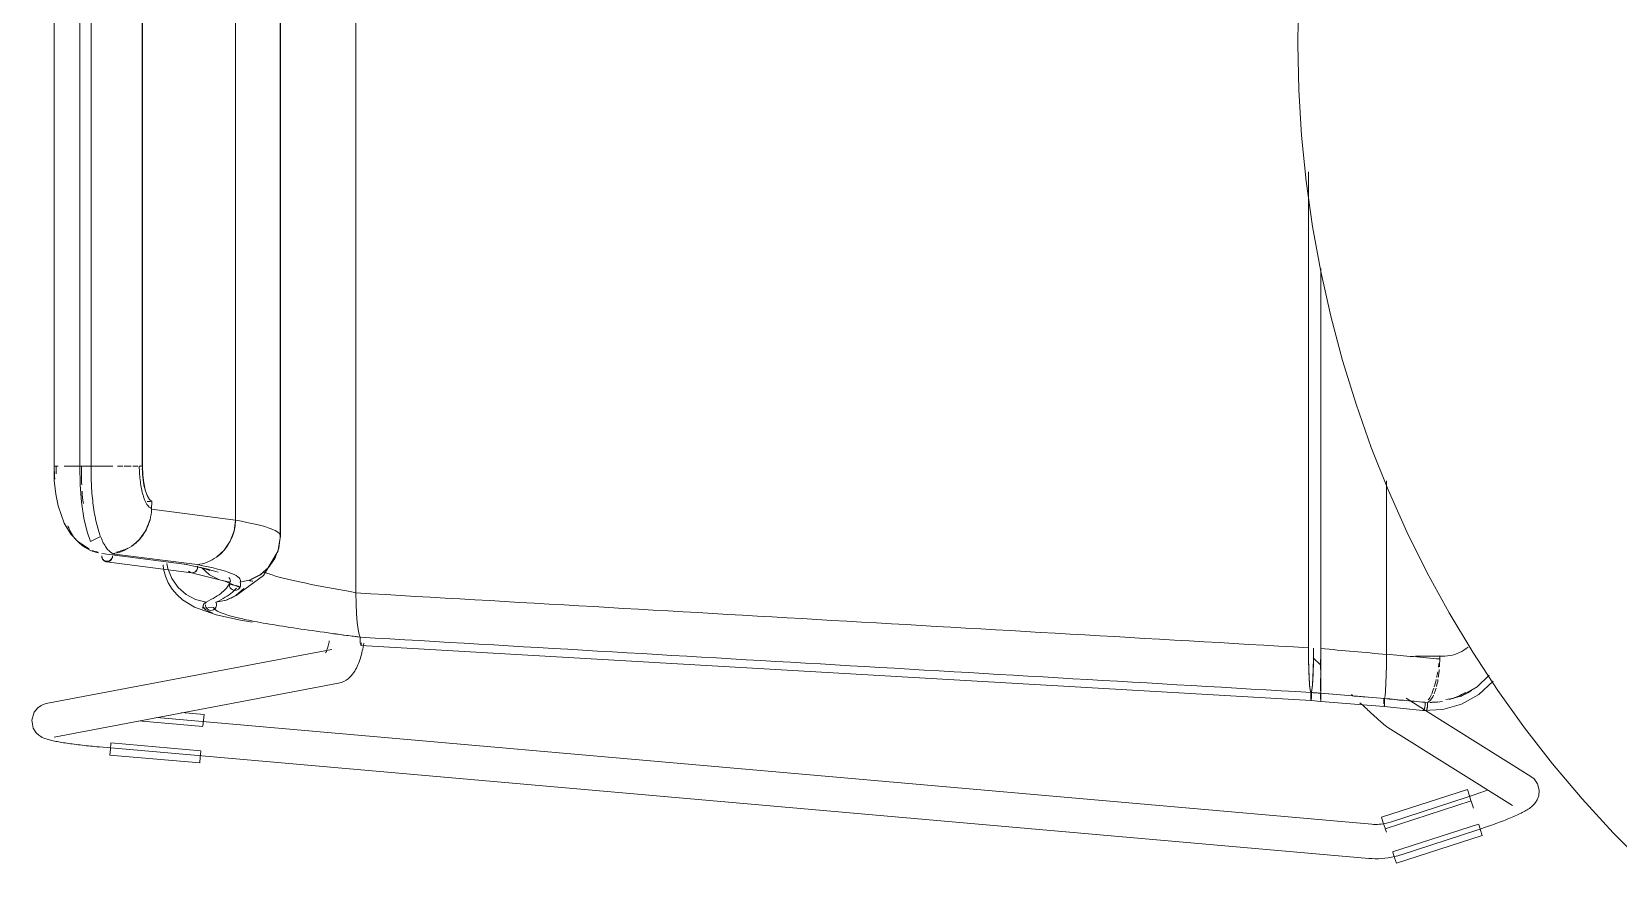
# Model space of a CAD drawing. Header units: millimetres. Extents: x 155927 to 326028, y -36033 to 97293.
# Drawn here: x 166234 to 166788, y 31583 to 31874 of the extents above; entities that cross this region are included whole.
import ezdxf

# ---------------------------------------------------------------- set-up
doc = ezdxf.new("R2010")
doc.units = ezdxf.units.MM
doc.header["$MEASUREMENT"] = 0
doc.layers.add('I-FURN', color=8, linetype='CONTINUOUS', lineweight=9)

msp = doc.modelspace()

# ---------------------------------------------------------------- linework, layer by layer
at = {"layer": 'I-FURN'}
for p, q in [((166347.33, 31678.27), (166347.33, 32061.75)), ((166347.33, 32061.67), (166347.33, 31678.27)), ((166320.82, 32042.36), (166320.82, 31697.58)), ((166320.82, 31697.58), (166320.82, 32042.36)), ((166305.23, 32036.33), (166305.23, 31703.61)), ((166305.23, 31703.61), (166305.23, 32036.33)), ((166241.86, 32017.4), (166241.86, 31722.54)), ((166250.9, 32017.4), (166250.9, 31722.54)), ((166254.86, 31722.54), (166254.86, 32017.4)), ((166272.7, 32017.4), (166272.7, 31722.54)), ((166272.76, 31722.54), (166272.76, 32017.4)), ((166320.98, 31698.12), (166320.98, 32002.92)), ((166676.46, 31878.61), (166676.36, 31869.97)), ((166676.36, 31869.97), (166676.68, 31853.97)), ((166676.68, 31853.97), (166677.64, 31838)), ((166677.64, 31838), (166679.24, 31822.09)), ((166679.24, 31822.09), (166681.47, 31806.24)), ((166680.06, 31825.29), (166680.06, 31659.02)), ((166680.06, 31659.02), (166680.06, 31825.29)), ((166681.47, 31806.24), (166684.34, 31790.5)), ((166684.34, 31790.5), (166687.83, 31774.89)), ((166684.38, 31791.58), (166684.38, 31658.76)), ((166684.38, 31658.76), (166684.38, 31791.58)), ((166687.83, 31774.89), (166691.94, 31759.43)), ((166691.94, 31759.43), (166696.67, 31744.14)), ((166696.67, 31744.14), (166702, 31729.06)), ((166702, 31729.06), (166707.94, 31714.2)), ((166241.86, 31722.54), (166242.03, 31722.54)), ((166241.86, 31722.54), (166241.97, 31717.51)), ((166243.35, 31722.54), (166241.88, 31722.54)), ((166247.96, 31722.54), (166245.38, 31722.54)), ((166248.11, 31722.54), (166251.14, 31722.54)), ((166251.14, 31722.54), (166248.13, 31722.54)), ((166254.75, 31722.54), (166250.9, 31722.54)), ((166250.9, 31722.54), (166250.99, 31716)), ((166250.9, 31722.54), (166250.96, 31722.54)), ((166250.96, 31722.54), (166251.16, 31722.54)), ((166251.16, 31722.54), (166251.47, 31722.54)), ((166251.47, 31722.54), (166251.86, 31722.54)), ((166251.86, 31722.54), (166252.31, 31722.54)), ((166252.31, 31722.54), (166252.8, 31722.54)), ((166252.8, 31722.54), (166253.3, 31722.54)), ((166253.3, 31722.54), (166253.77, 31722.54)), ((166253.77, 31722.54), (166254.19, 31722.54)), ((166254.19, 31722.54), (166254.52, 31722.54)), ((166254.52, 31722.54), (166254.75, 31722.54)), ((166254.83, 31722.54), (166258.64, 31722.54)), ((166258.64, 31722.54), (166254.83, 31722.54)), ((166262.39, 31722.54), (166258.83, 31722.54)), ((166265.86, 31722.54), (166264.02, 31722.54)), ((166268.85, 31722.54), (166266.38, 31722.54)), ((166271.17, 31722.54), (166269.43, 31722.54)), ((166272.87, 31719.51), (166272.76, 31722.54)), ((166241.97, 31717.51), (166242.48, 31712.69)), ((166250.99, 31716), (166251.48, 31709.88)), ((166273.19, 31716.66), (166272.87, 31719.51)), ((166273.7, 31714.16), (166273.19, 31716.66)), ((166707.34, 31656.81), (166707.34, 31717.37)), ((166707.34, 31717.37), (166707.34, 31656.81)), ((166242.48, 31712.69), (166243.27, 31708.66)), ((166274.37, 31712.18), (166273.7, 31714.16)), ((166275.16, 31710.83), (166274.37, 31712.18)), ((166276.02, 31710.19), (166275.16, 31710.83)), ((166707.94, 31714.2), (166714.46, 31699.59)), ((166243.27, 31708.66), (166245.39, 31702.61)), ((166251.48, 31709.88), (166252.32, 31704.26)), ((166274.35, 31710.19), (166275.55, 31710.19)), ((166275.95, 31707.47), (166276.02, 31710.19)), ((166305.23, 31703.61), (166275.95, 31707.47)), ((166245.39, 31702.61), (166247.78, 31698.73)), ((166252.32, 31704.26), (166253.42, 31699.57)), ((166253.42, 31699.57), (166254.58, 31696.12)), ((166303.43, 31696.3), (166304.75, 31699.84)), ((166304.75, 31699.84), (166305.23, 31703.61)), ((166714.46, 31699.59), (166721.56, 31685.26)), ((166247.78, 31698.73), (166250.08, 31696.25)), ((166250.08, 31696.25), (166253.98, 31693.57)), ((166254.58, 31696.12), (166258.12, 31697.87)), ((166301.35, 31693.19), (166303.43, 31696.3)), ((166320.98, 31698.12), (166320.18, 31693.08)), ((166320.82, 31697.58), (166320.35, 31693.79)), ((166320.35, 31693.79), (166320.82, 31697.58)), ((166253.98, 31693.57), (166254.17, 31693.48)), ((166258.61, 31691.93), (166288.3, 31688.09)), ((166260.17, 31689.09), (166289.94, 31685.24)), ((166262.14, 31691.48), (166264.58, 31691.16)), ((166262.15, 31691.91), (166291.85, 31688.07)), ((166281.61, 31686.7), (166281.24, 31688.44)), ((166281.24, 31688.43), (166281.6, 31686.69)), ((166298.61, 31690.7), (166301.35, 31693.19)), ((166320.11, 31692.93), (166315, 31684.28)), ((166318.98, 31690.22), (166316.81, 31687.08)), ((166316.82, 31687.08), (166318.99, 31690.22)), ((166320.18, 31693.08), (166318.81, 31689.9)), ((166320.35, 31693.79), (166318.98, 31690.22)), ((166318.99, 31690.22), (166320.35, 31693.79)), ((166279.94, 31687.97), (166280.09, 31686.55)), ((166280.09, 31686.55), (166280.75, 31684.04)), ((166280.75, 31684.04), (166281.78, 31681.68)), ((166281.6, 31686.69), (166283.01, 31683.18)), ((166283.01, 31683.18), (166285.18, 31680.09)), ((166293.81, 31686.84), (166287.52, 31688.21)), ((166288.88, 31685.77), (166289.27, 31685.48)), ((166289.27, 31685.48), (166289.71, 31685.29)), ((166289.71, 31685.29), (166290.18, 31685.22)), ((166289.86, 31685.25), (166301.48, 31682.28)), ((166290.18, 31685.22), (166290.64, 31685.29)), ((166290.64, 31685.29), (166291.09, 31685.48)), ((166291.09, 31685.48), (166291.47, 31685.77)), ((166291.47, 31685.77), (166291.77, 31686.16)), ((166291.77, 31686.16), (166291.96, 31686.61)), ((166291.96, 31686.61), (166292.04, 31687.1)), ((166292.04, 31687.1), (166292, 31687.6)), ((166293.34, 31687.08), (166296.22, 31684.57)), ((166296.25, 31686.08), (166293.81, 31686.84)), ((166296.22, 31684.57), (166299.61, 31682.82)), ((166299.61, 31682.82), (166303.33, 31681.93)), ((166315, 31684.28), (166305.46, 31677.29)), ((166306.83, 31681.93), (166310.55, 31682.82)), ((166313.94, 31684.58), (166310.55, 31682.83)), ((166310.55, 31682.82), (166313.94, 31684.57)), ((166316.81, 31687.08), (166313.94, 31684.58)), ((166313.94, 31684.57), (166316.82, 31687.08)), ((166721.56, 31685.26), (166729.23, 31671.22)), ((166281.78, 31681.68), (166283.16, 31679.48)), ((166283.16, 31679.48), (166284.84, 31677.5)), ((166284.84, 31677.5), (166286.8, 31675.76)), ((166285.18, 31680.09), (166288.01, 31677.61)), ((166288.01, 31677.61), (166291.33, 31675.87)), ((166301.48, 31682.28), (166306.8, 31680.11)), ((166305.38, 31677.35), (166302.05, 31675.71)), ((166302.06, 31675.7), (166305.38, 31677.34)), ((166303.04, 31681.25), (166306.93, 31680.41)), ((166303.13, 31680.96), (166303.17, 31681.46)), ((166303.16, 31681.46), (166303.13, 31680.96)), ((166303.21, 31680.47), (166303.13, 31680.96)), ((166303.13, 31680.96), (166303.21, 31680.47)), ((166303.33, 31681.93), (166303.16, 31681.46)), ((166303.17, 31681.46), (166303.33, 31681.93)), ((166303.41, 31680.02), (166303.21, 31680.47)), ((166303.21, 31680.47), (166303.41, 31680.02)), ((166303.73, 31679.64), (166303.41, 31680.02)), ((166303.41, 31680.02), (166303.72, 31679.63)), ((166305.46, 31677.29), (166303.71, 31676.4)), ((166303.72, 31679.63), (166304.13, 31679.34)), ((166304.13, 31679.34), (166303.73, 31679.64)), ((166304.59, 31679.16), (166304.13, 31679.34)), ((166304.13, 31679.34), (166304.59, 31679.15)), ((166305.08, 31679.09), (166304.59, 31679.16)), ((166304.59, 31679.15), (166305.08, 31679.08)), ((166305.57, 31679.16), (166305.08, 31679.09)), ((166305.08, 31679.08), (166305.57, 31679.15)), ((166308.22, 31679.75), (166305.38, 31677.35)), ((166305.38, 31677.34), (166308.22, 31679.74)), ((166306.03, 31679.34), (166305.57, 31679.16)), ((166305.57, 31679.15), (166306.03, 31679.34)), ((166306.43, 31679.64), (166306.03, 31679.34)), ((166306.03, 31679.34), (166306.43, 31679.63)), ((166306.75, 31680.02), (166306.43, 31679.64)), ((166306.43, 31679.63), (166306.75, 31680.02)), ((166306.95, 31680.47), (166306.75, 31680.02)), ((166306.75, 31680.02), (166306.95, 31680.47)), ((166306.83, 31681.93), (166306.99, 31681.46)), ((166307, 31681.46), (166306.83, 31681.93)), ((166307.03, 31680.96), (166306.95, 31680.47)), ((166306.95, 31680.47), (166307.03, 31680.96)), ((166306.99, 31681.46), (166307.03, 31680.96)), ((166307.03, 31680.96), (166307, 31681.46)), ((166347.33, 31678.27), (166347.38, 31674.5)), ((166347.38, 31674.5), (166347.33, 31678.19)), ((166286.8, 31675.76), (166290.92, 31673.26)), ((166290.92, 31673.26), (166298.54, 31670.59)), ((166291.33, 31675.87), (166294.96, 31674.97)), ((166294.03, 31674.06), (166293.71, 31672.89)), ((166293.71, 31672.89), (166297.56, 31673.09)), ((166294.83, 31673.51), (166294.75, 31674)), ((166294.75, 31674), (166294.82, 31673.51)), ((166294.79, 31674.5), (166294.96, 31674.97)), ((166294.96, 31674.97), (166294.79, 31674.5)), ((166294.82, 31673.51), (166295.02, 31673.05)), ((166295.02, 31673.05), (166294.83, 31673.51)), ((166295.33, 31672.66), (166295.02, 31673.05)), ((166295.02, 31673.05), (166295.33, 31672.66)), ((166295.72, 31672.36), (166295.33, 31672.66)), ((166295.33, 31672.66), (166295.72, 31672.36)), ((166296.18, 31672.17), (166295.72, 31672.36)), ((166295.72, 31672.36), (166296.17, 31672.17)), ((166296.17, 31672.17), (166296.66, 31672.09)), ((166296.66, 31672.1), (166296.18, 31672.17)), ((166297.15, 31672.16), (166296.66, 31672.1)), ((166296.66, 31672.09), (166297.15, 31672.15)), ((166297.6, 31672.34), (166297.15, 31672.16)), ((166297.15, 31672.15), (166297.61, 31672.33)), ((166298.01, 31672.63), (166297.6, 31672.34)), ((166297.61, 31672.33), (166298.01, 31672.62)), ((166298.32, 31673), (166298.01, 31672.63)), ((166298.01, 31672.62), (166298.33, 31673)), ((166298.53, 31673.45), (166298.32, 31673)), ((166298.33, 31673), (166298.53, 31673.45)), ((166302.05, 31675.71), (166298.44, 31674.92)), ((166298.44, 31674.92), (166302.06, 31675.7)), ((166298.44, 31674.92), (166298.59, 31674.44)), ((166298.6, 31674.44), (166298.44, 31674.92)), ((166298.62, 31673.94), (166298.53, 31673.45)), ((166298.53, 31673.45), (166298.62, 31673.94)), ((166298.59, 31674.44), (166298.62, 31673.94)), ((166298.62, 31673.94), (166298.6, 31674.44)), ((166347.38, 31674.5), (166347.54, 31670.97)), ((166347.54, 31670.97), (166347.39, 31674.44)), ((166298.54, 31670.59), (166307.06, 31668.7)), ((166307.06, 31668.7), (166311.13, 31667.96)), ((166347.54, 31670.97), (166347.78, 31667.86)), ((166347.78, 31667.86), (166347.54, 31670.92)), ((166347.78, 31667.86), (166348.09, 31665.37)), ((166348.09, 31665.37), (166347.78, 31667.83)), ((166729.23, 31671.22), (166737.46, 31657.5)), ((166337.84, 31660.53), (166337.94, 31661)), ((166337.94, 31661), (166338.03, 31661.49)), ((166348.09, 31665.37), (166348.45, 31663.62)), ((166348.45, 31663.62), (166348.09, 31665.36)), ((166348.85, 31662.72), (166348.45, 31663.62)), ((166348.45, 31663.62), (166348.85, 31662.72)), ((166348.84, 31662.25), (166348.83, 31661.75)), ((166348.83, 31661.75), (166348.84, 31662.25)), ((166348.83, 31661.75), (166348.84, 31661.26)), ((166348.84, 31661.26), (166348.83, 31661.75)), ((166348.85, 31662.72), (166348.84, 31662.25)), ((166348.84, 31662.25), (166348.85, 31662.72)), ((166348.84, 31661.26), (166348.86, 31660.81)), ((166348.86, 31660.8), (166348.84, 31661.26)), ((166348.86, 31660.81), (166348.9, 31660.42)), ((166348.9, 31660.42), (166348.86, 31660.8)), ((166349.19, 31660.39), (166349.23, 31660.77)), ((166349.23, 31660.77), (166349.19, 31660.39)), ((166349.95, 31659.96), (166350.07, 31660.66)), ((166338.96, 31658.45), (166239.67, 31639.64)), ((166336.73, 31657.23), (166336.75, 31657.26)), ((166336.75, 31657.26), (166336.79, 31657.33)), ((166336.79, 31657.33), (166336.84, 31657.42)), ((166336.84, 31657.42), (166336.91, 31657.57)), ((166336.91, 31657.57), (166337, 31657.76)), ((166337, 31657.76), (166337.1, 31658)), ((166337.1, 31658), (166337.2, 31658.27)), ((166337.2, 31658.27), (166337.3, 31658.57)), ((166337.3, 31658.57), (166337.41, 31658.9)), ((166337.41, 31658.9), (166337.52, 31659.27)), ((166337.52, 31659.27), (166337.63, 31659.66)), ((166337.63, 31659.66), (166337.73, 31660.09)), ((166337.73, 31660.09), (166337.84, 31660.53)), ((166348.68, 31654.77), (166348.88, 31655.37)), ((166348.88, 31655.37), (166349.06, 31655.99)), ((166348.9, 31660.42), (166348.94, 31660.12)), ((166348.94, 31660.12), (166348.9, 31660.42)), ((166349.04, 31659.86), (166349.1, 31659.92)), ((166349.1, 31659.91), (166349.04, 31659.85)), ((166680.95, 31640.57), (166349.04, 31659.85)), ((166349.06, 31655.99), (166349.23, 31656.62)), ((166349.15, 31660.1), (166349.19, 31660.39)), ((166349.19, 31660.39), (166349.15, 31660.1)), ((166349.23, 31656.62), (166349.4, 31657.26)), ((166349.4, 31657.26), (166349.55, 31657.92)), ((166349.55, 31657.92), (166349.69, 31658.58)), ((166349.69, 31658.58), (166349.83, 31659.27)), ((166349.83, 31659.27), (166349.95, 31659.96)), ((166680.06, 31659.02), (166680.09, 31655.23)), ((166680.09, 31655.23), (166680.16, 31651.67)), ((166681.7, 31655.53), (166684.37, 31652.96)), ((166681.74, 31651.68), (166681.82, 31655.23)), ((166681.82, 31655.23), (166681.85, 31658.91)), ((166684.38, 31658.76), (166684.37, 31654.97)), ((166684.37, 31654.97), (166684.38, 31658.76)), ((166707.32, 31653.05), (166707.34, 31656.81)), ((166707.34, 31656.69), (166707.32, 31653.05)), ((166717.38, 31656.1), (166727.14, 31656.1)), ((166725.89, 31656.16), (166725.89, 31655.11)), ((166737.46, 31657.5), (166746.23, 31644.11)), ((166345.67, 31649.24), (166346.13, 31649.77)), ((166346.13, 31649.77), (166346.53, 31650.3)), ((166346.53, 31650.3), (166346.89, 31650.83)), ((166346.89, 31650.83), (166347.21, 31651.38)), ((166347.21, 31651.38), (166347.5, 31651.91)), ((166347.5, 31651.91), (166347.77, 31652.46)), ((166347.77, 31652.46), (166348.02, 31653.02)), ((166348.02, 31653.02), (166348.26, 31653.59)), ((166348.26, 31653.59), (166348.48, 31654.17)), ((166348.48, 31654.17), (166348.68, 31654.77)), ((166680.16, 31651.67), (166680.29, 31648.54)), ((166681.62, 31648.56), (166681.74, 31651.68)), ((166684.26, 31651.41), (166684.25, 31654.96)), ((166684.25, 31654.96), (166684.26, 31651.41)), ((166684.37, 31651.4), (166684.36, 31648.27)), ((166684.36, 31648.27), (166684.37, 31651.4)), ((166684.37, 31654.97), (166684.37, 31651.4)), ((166684.37, 31651.4), (166684.37, 31654.97)), ((166707.13, 31646.42), (166707.24, 31649.52)), ((166707.31, 31652.96), (166707.24, 31649.51)), ((166707.24, 31649.52), (166707.31, 31652.95)), ((166241.91, 31627.85), (166341.2, 31646.66)), ((166341.2, 31646.66), (166342.18, 31646.92)), ((166342.18, 31646.92), (166343.08, 31647.28)), ((166343.08, 31647.28), (166343.87, 31647.72)), ((166343.87, 31647.72), (166344.56, 31648.2)), ((166344.56, 31648.2), (166345.15, 31648.71)), ((166345.15, 31648.71), (166345.67, 31649.24)), ((166680.29, 31648.54), (166680.45, 31646.04)), ((166680.45, 31646.04), (166680.64, 31644.29)), ((166680.64, 31644.29), (166680.85, 31643.4)), ((166681.05, 31643.41), (166681.26, 31644.31)), ((166681.26, 31644.31), (166681.45, 31646.06)), ((166681.45, 31646.06), (166681.62, 31648.56)), ((166684.28, 31645.79), (166684.26, 31648.28)), ((166684.26, 31648.28), (166684.28, 31645.78)), ((166684.29, 31644.04), (166684.28, 31645.79)), ((166684.28, 31645.78), (166684.29, 31644.03)), ((166684.33, 31644.02), (166684.32, 31643.13)), ((166684.32, 31643.13), (166684.33, 31644.01)), ((166684.35, 31645.76), (166684.33, 31644.02)), ((166684.33, 31644.01), (166684.35, 31645.76)), ((166684.35, 31645.76), (166684.36, 31648.27)), ((166684.36, 31648.26), (166684.35, 31645.77)), ((166706.8, 31642.2), (166706.98, 31643.94)), ((166706.98, 31643.94), (166707.13, 31646.42)), ((166707.13, 31646.38), (166706.98, 31643.94)), ((166707.24, 31649.45), (166707.13, 31646.41)), ((166733.14, 31642.03), (166738.97, 31645.4)), ((166738.97, 31645.4), (166743.19, 31649.42)), ((166739.55, 31642.71), (166744.55, 31647.32)), ((166746.23, 31644.11), (166755.52, 31631.09)), ((166236.24, 31638.08), (166237.32, 31638.83)), ((166237.32, 31638.83), (166238.12, 31639.2)), ((166238.12, 31639.2), (166238.74, 31639.41)), ((166238.74, 31639.41), (166239.25, 31639.55)), ((166239.25, 31639.55), (166239.67, 31639.64)), ((166680.85, 31643.4), (166680.84, 31642.93)), ((166680.84, 31642.93), (166680.84, 31642.43)), ((166680.84, 31642.43), (166680.85, 31641.94)), ((166680.85, 31641.94), (166680.86, 31641.49)), ((166680.86, 31641.49), (166680.88, 31641.11)), ((166680.88, 31641.11), (166680.9, 31640.82)), ((166680.9, 31640.82), (166680.92, 31640.63)), ((166680.92, 31640.63), (166680.95, 31640.57)), ((166680.95, 31640.57), (166680.98, 31640.63)), ((166680.95, 31640.56), (166684.31, 31640.29)), ((166680.98, 31640.63), (166681.01, 31640.82)), ((166681.01, 31640.82), (166681.03, 31641.12)), ((166681.03, 31641.12), (166681.05, 31641.5)), ((166681.06, 31642.94), (166681.05, 31643.41)), ((166681.05, 31641.5), (166681.06, 31641.95)), ((166681.06, 31642.44), (166681.06, 31642.94)), ((166681.06, 31641.95), (166681.06, 31642.44)), ((166684.3, 31642.67), (166684.3, 31643.14)), ((166684.3, 31643.14), (166684.3, 31642.66)), ((166684.3, 31642.17), (166684.3, 31642.67)), ((166684.3, 31642.66), (166684.3, 31642.17)), ((166684.3, 31641.68), (166684.3, 31642.17)), ((166684.3, 31642.17), (166684.3, 31641.68)), ((166684.3, 31641.23), (166684.3, 31641.68)), ((166684.3, 31641.68), (166684.3, 31641.22)), ((166684.31, 31640.85), (166684.3, 31641.23)), ((166684.3, 31641.22), (166684.31, 31640.84)), ((166684.31, 31640.55), (166684.31, 31640.85)), ((166684.31, 31640.84), (166684.31, 31640.55)), ((166684.32, 31640.55), (166684.31, 31640.36)), ((166684.31, 31640.36), (166684.31, 31640.55)), ((166684.31, 31640.55), (166684.31, 31640.36)), ((166684.31, 31640.36), (166684.32, 31640.54)), ((166684.31, 31640.36), (166684.31, 31640.29)), ((166684.31, 31640.29), (166684.31, 31640.36)), ((166684.31, 31640.36), (166684.31, 31640.29)), ((166684.31, 31640.29), (166684.31, 31640.36)), ((166706.51, 31638.47), (166684.31, 31640.29)), ((166684.32, 31643.13), (166684.32, 31642.66)), ((166684.32, 31642.66), (166684.32, 31643.13)), ((166684.32, 31642.66), (166684.32, 31642.16)), ((166684.32, 31642.16), (166684.32, 31642.66)), ((166684.32, 31642.16), (166684.32, 31641.67)), ((166684.32, 31641.67), (166684.32, 31642.16)), ((166684.32, 31641.67), (166684.32, 31641.22)), ((166684.32, 31641.22), (166684.32, 31641.67)), ((166684.32, 31641.22), (166684.32, 31640.84)), ((166684.32, 31640.84), (166684.32, 31641.22)), ((166684.32, 31640.84), (166684.32, 31640.55)), ((166684.32, 31640.54), (166684.32, 31640.84)), ((166695.55, 31642.19), (166695.05, 31642.68)), ((166698.52, 31639.38), (166698.04, 31639.84)), ((166699, 31638.93), (166698.52, 31639.38)), ((166699.47, 31638.49), (166699, 31638.93)), ((166699.93, 31638.06), (166699.47, 31638.49)), ((166706.42, 31641.3), (166706.41, 31640.83)), ((166706.41, 31640.83), (166706.42, 31641.3)), ((166706.41, 31640.83), (166706.41, 31640.33)), ((166706.41, 31640.33), (166706.41, 31640.83)), ((166706.41, 31640.33), (166706.41, 31639.84)), ((166706.41, 31639.84), (166706.41, 31640.33)), ((166706.41, 31639.84), (166706.42, 31639.39)), ((166706.42, 31639.39), (166706.41, 31639.84)), ((166706.44, 31639.01), (166706.46, 31638.71)), ((166706.46, 31638.72), (166706.44, 31639.01)), ((166706.49, 31638.53), (166706.46, 31638.72)), ((166706.46, 31638.71), (166706.49, 31638.53)), ((166706.49, 31638.53), (166706.51, 31638.46)), ((166706.51, 31638.47), (166706.49, 31638.53)), ((166706.54, 31638.53), (166706.51, 31638.47)), ((166706.51, 31638.46), (166706.54, 31638.53)), ((166721, 31637.04), (166706.51, 31638.46)), ((166706.54, 31638.53), (166706.56, 31638.72)), ((166706.56, 31638.72), (166706.58, 31639.02)), ((166706.58, 31639.02), (166706.56, 31638.73)), ((166706.6, 31639.41), (166706.58, 31639.02)), ((166706.58, 31639.02), (166706.6, 31639.4)), ((166706.8, 31642.2), (166706.6, 31641.32)), ((166706.6, 31641.31), (166706.8, 31642.2)), ((166706.6, 31641.32), (166706.61, 31640.85)), ((166706.61, 31640.84), (166706.6, 31641.31)), ((166706.61, 31639.86), (166706.6, 31639.41)), ((166706.6, 31639.4), (166706.61, 31639.85)), ((166706.61, 31640.85), (166706.62, 31640.35)), ((166706.62, 31640.34), (166706.61, 31640.84)), ((166706.62, 31640.35), (166706.61, 31639.86)), ((166706.61, 31639.85), (166706.62, 31640.34)), ((166706.97, 31643.92), (166706.8, 31642.2)), ((166720.6, 31637.34), (166714.15, 31641.38)), ((166727.02, 31637.45), (166733.54, 31639.32)), ((166733.54, 31639.32), (166739.55, 31642.71)), ((166234.91, 31636.5), (166234.08, 31633.75)), ((166234.08, 31633.75), (166234.56, 31630.99)), ((166234.91, 31636.5), (166236.24, 31638.08)), ((166271.41, 31633.45), (166293.89, 31631.47)), ((166702.13, 31597.38), (166277.78, 31634.66)), ((166294.26, 31635.71), (166286.36, 31636.4)), ((166294.08, 31633.66), (166293.9, 31631.6)), ((166294.26, 31635.71), (166294.08, 31633.66)), ((166700.39, 31637.64), (166699.93, 31638.06)), ((166700.83, 31637.22), (166700.39, 31637.64)), ((166701.27, 31636.82), (166700.83, 31637.22)), ((166701.69, 31636.43), (166701.27, 31636.82)), ((166702.11, 31636.05), (166701.69, 31636.43)), ((166702.51, 31635.68), (166702.11, 31636.05)), ((166702.9, 31635.32), (166702.51, 31635.68)), ((166703.28, 31634.98), (166702.9, 31635.32)), ((166703.64, 31634.65), (166703.28, 31634.98)), ((166703.99, 31634.34), (166703.64, 31634.65)), ((166704.33, 31634.03), (166703.99, 31634.34)), ((166704.65, 31633.75), (166704.33, 31634.03)), ((166704.96, 31633.48), (166704.65, 31633.75)), ((166705.25, 31633.22), (166704.96, 31633.48)), ((166705.53, 31632.97), (166705.25, 31633.22)), ((166705.8, 31632.75), (166705.53, 31632.97)), ((166720.11, 31637.16), (166727.02, 31637.45)), ((166757.73, 31614.08), (166720.97, 31637.11)), ((166234.56, 31630.99), (166235.6, 31629.34)), ((166235.6, 31629.34), (166236.51, 31628.48)), ((166236.51, 31628.48), (166237.21, 31628)), ((166237.21, 31628), (166237.77, 31627.7)), ((166237.77, 31627.7), (166238.25, 31627.48)), ((166238.25, 31627.48), (166238.68, 31627.31)), ((166238.68, 31627.31), (166239.08, 31627.17)), ((166706.05, 31632.53), (166705.8, 31632.75)), ((166706.29, 31632.33), (166706.05, 31632.53)), ((166706.52, 31632.14), (166706.29, 31632.33)), ((166706.75, 31631.96), (166706.52, 31632.14)), ((166706.97, 31631.79), (166706.75, 31631.96)), ((166707.2, 31631.61), (166706.97, 31631.79)), ((166707.45, 31631.43), (166707.2, 31631.61)), ((166707.78, 31631.21), (166707.45, 31631.43)), ((166707.78, 31631.21), (166751.36, 31603.91)), ((166755.52, 31631.09), (166765.33, 31618.45)), ((166239.08, 31627.17), (166239.48, 31627.05)), ((166239.48, 31627.05), (166239.87, 31626.93)), ((166239.87, 31626.93), (166240.28, 31626.82)), ((166240.28, 31626.82), (166240.69, 31626.72)), ((166240.69, 31626.72), (166241.12, 31626.62)), ((166241.12, 31626.62), (166241.56, 31626.52)), ((166241.56, 31626.52), (166242.02, 31626.43)), ((166242.02, 31626.43), (166242.5, 31626.33)), ((166242.5, 31626.33), (166242.99, 31626.23)), ((166242.99, 31626.23), (166243.51, 31626.14)), ((166243.51, 31626.14), (166244.04, 31626.05)), ((166244.04, 31626.05), (166244.59, 31625.95)), ((166244.59, 31625.95), (166245.16, 31625.86)), ((166245.16, 31625.86), (166245.75, 31625.77)), ((166245.75, 31625.77), (166246.35, 31625.68)), ((166246.35, 31625.68), (166246.97, 31625.59)), ((166246.97, 31625.59), (166247.6, 31625.5)), ((166247.6, 31625.5), (166248.25, 31625.41)), ((166248.25, 31625.41), (166248.91, 31625.32)), ((166248.91, 31625.32), (166249.59, 31625.23)), ((166249.59, 31625.23), (166250.28, 31625.15)), ((166250.28, 31625.15), (166250.98, 31625.07)), ((166250.98, 31625.07), (166251.69, 31624.98)), ((166251.69, 31624.98), (166252.4, 31624.9)), ((166252.4, 31624.9), (166253.13, 31624.82)), ((166253.13, 31624.82), (166253.86, 31624.74)), ((166253.86, 31624.74), (166254.6, 31624.67)), ((166254.6, 31624.67), (166255.35, 31624.59)), ((166255.35, 31624.59), (166256.09, 31624.52)), ((166256.09, 31624.52), (166256.84, 31624.45)), ((166256.84, 31624.45), (166257.6, 31624.38)), ((166257.6, 31624.38), (166257.75, 31624.37)), ((166257.75, 31624.37), (166701.08, 31585.42)), ((166261.36, 31621.55), (166261.54, 31623.6)), ((166261.54, 31623.6), (166261.72, 31625.66)), ((166293.14, 31623.03), (166261.73, 31625.79)), ((166293.13, 31622.9), (166292.95, 31620.84)), ((166292.77, 31618.79), (166261.36, 31621.55)), ((166292.95, 31620.84), (166292.77, 31618.79)), ((166765.33, 31618.45), (166775.64, 31606.22)), ((166758.86, 31613.18), (166757.73, 31614.08)), ((166758.86, 31613.18), (166760.08, 31611.45)), ((166760.08, 31611.45), (166760.67, 31609.22)), ((166735.55, 31609.55), (166705.54, 31599.86)), ((166706.85, 31595.82), (166736.86, 31605.51)), ((166735.5, 31606.83), (166708.68, 31598.12)), ((166735.83, 31606.94), (166735.5, 31606.83)), ((166735.55, 31609.55), (166736.18, 31607.6)), ((166736.52, 31607.17), (166735.83, 31606.94)), ((166736.18, 31607.6), (166736.82, 31605.63)), ((166737.21, 31607.4), (166736.52, 31607.17)), ((166737.69, 31602.93), (166736.89, 31605.41)), ((166737.9, 31607.63), (166737.21, 31607.4)), ((166738.58, 31607.86), (166737.9, 31607.63)), ((166739.25, 31608.1), (166738.58, 31607.86)), ((166739.92, 31608.33), (166739.25, 31608.1)), ((166740.57, 31608.57), (166739.92, 31608.33)), ((166741.22, 31608.8), (166740.57, 31608.57)), ((166741.86, 31609.04), (166741.22, 31608.8)), ((166742.48, 31609.27), (166741.86, 31609.04)), ((166759.97, 31605.87), (166759.41, 31604.96)), ((166760.49, 31607.25), (166759.97, 31605.87)), ((166760.67, 31609.22), (166760.49, 31607.25)), ((166775.64, 31606.22), (166786.43, 31594.4)), ((166706.17, 31597.91), (166705.54, 31599.86)), ((166751.18, 31599.83), (166750.6, 31599.59)), ((166751.75, 31600.08), (166751.18, 31599.83)), ((166752.29, 31600.32), (166751.75, 31600.08)), ((166752.82, 31600.55), (166752.29, 31600.32)), ((166753.33, 31600.79), (166752.82, 31600.55)), ((166753.82, 31601.02), (166753.33, 31600.79)), ((166754.29, 31601.25), (166753.82, 31601.02)), ((166754.75, 31601.48), (166754.29, 31601.25)), ((166755.19, 31601.71), (166754.75, 31601.48)), ((166755.61, 31601.94), (166755.19, 31601.71)), ((166756.02, 31602.17), (166755.61, 31601.94)), ((166756.42, 31602.41), (166756.02, 31602.17)), ((166756.82, 31602.65), (166756.42, 31602.41)), ((166757.2, 31602.9), (166756.82, 31602.65)), ((166757.59, 31603.18), (166757.2, 31602.9)), ((166758, 31603.49), (166757.59, 31603.18)), ((166758.42, 31603.86), (166758, 31603.49)), ((166758.89, 31604.33), (166758.42, 31603.86)), ((166759.41, 31604.96), (166758.89, 31604.33)), ((166702.15, 31597.37), (166702.13, 31597.37)), ((166702.81, 31597.33), (166702.15, 31597.37)), ((166703.47, 31597.31), (166702.81, 31597.33)), ((166704.13, 31597.32), (166703.47, 31597.31)), ((166704.8, 31597.35), (166704.13, 31597.32)), ((166705.45, 31597.42), (166704.8, 31597.35)), ((166706.11, 31597.5), (166705.45, 31597.42)), ((166706.76, 31597.62), (166706.11, 31597.5)), ((166706.81, 31595.94), (166706.17, 31597.91)), ((166707.41, 31597.76), (166706.76, 31597.62)), ((166707.26, 31594.56), (166706.88, 31595.72)), ((166708.05, 31597.93), (166707.41, 31597.76)), ((166708.68, 31598.12), (166708.05, 31597.93)), ((166739.46, 31597.44), (166709.45, 31587.75)), ((166712.39, 31586.7), (166739.21, 31595.42)), ((166739.67, 31595.57), (166739.21, 31595.42)), ((166739.5, 31597.32), (166740.14, 31595.35)), ((166740.41, 31595.81), (166739.67, 31595.57)), ((166740.14, 31595.35), (166740.77, 31593.4)), ((166741.14, 31596.06), (166740.41, 31595.81)), ((166741.88, 31596.31), (166741.14, 31596.06)), ((166742.6, 31596.56), (166741.88, 31596.31)), ((166743.33, 31596.81), (166742.6, 31596.56)), ((166744.04, 31597.06), (166743.33, 31596.81)), ((166744.75, 31597.32), (166744.04, 31597.06)), ((166745.45, 31597.57), (166744.75, 31597.32)), ((166746.14, 31597.83), (166745.45, 31597.57)), ((166746.81, 31598.08), (166746.14, 31597.83)), ((166747.48, 31598.34), (166746.81, 31598.08)), ((166748.13, 31598.59), (166747.48, 31598.34)), ((166748.77, 31598.84), (166748.13, 31598.59)), ((166749.4, 31599.09), (166748.77, 31598.84)), ((166750.01, 31599.34), (166749.4, 31599.09)), ((166750.6, 31599.59), (166750.01, 31599.34)), ((166786.43, 31594.4), (166797.68, 31583.03)), ((166740.77, 31593.4), (166710.76, 31583.71)), ((166701.08, 31585.42), (166702.22, 31585.34)), ((166702.22, 31585.34), (166703.36, 31585.31)), ((166703.36, 31585.31), (166704.5, 31585.32)), ((166704.5, 31585.32), (166705.64, 31585.38)), ((166705.64, 31585.38), (166706.78, 31585.49)), ((166706.78, 31585.49), (166707.91, 31585.64)), ((166707.91, 31585.64), (166709.03, 31585.84)), ((166709.03, 31585.84), (166710.15, 31586.08)), ((166710.13, 31585.66), (166709.49, 31587.63)), ((166710.76, 31583.71), (166710.13, 31585.66)), ((166710.15, 31586.08), (166711.26, 31586.36)), ((166711.26, 31586.36), (166712.35, 31586.69)), ((166712.35, 31586.69), (166712.39, 31586.7))]:
    msp.add_line(p, q, dxfattribs=at)
for centre, major_axis, ratio, start_param, end_param in [((166246.14, 31722.54), (0, -12.4), 0.287441, 4.712389, 4.932602), ((166257.61, 31722.54), (-15.75, 0), 0.000004, 2.669107, 2.851347), ((166290.16, 31703.74), (0, 15.78), 0.955139, 3.737469, 4.704147), ((166290.16, 31703.74), (0, 15.78), 0.955139, 3.254129, 3.495629), ((166290.16, 31703.74), (0, 15.78), 0.955139, 3.495799, 3.737346), ((166290.17, 31687.19), (0, 1.96), 0.955139, 2.379629, 4.923331)]:
    msp.add_ellipse(centre, major_axis=major_axis, ratio=ratio, start_param=start_param, end_param=end_param, dxfattribs=at)
for points in [[(166242.14, 31717.94), (166242.01, 31719.41), (166241.94, 31720.97), (166241.95, 31722.54)], [(166251.53, 31715.94), (166251.42, 31718.13), (166251.39, 31720.33), (166251.43, 31722.54)], [(166275.94, 31707.72), (166275.38, 31707.85), (166274.28, 31708.79), (166272.88, 31712.12), (166271.92, 31716.91), (166271.66, 31720.65), (166271.63, 31722.54)], [(166272.71, 31721.71), (166272.76, 31718.93), (166273.12, 31716.38), (166273.65, 31714.17)], [(166252.11, 31709.39), (166251.93, 31710.8), (166251.76, 31712.25), (166251.65, 31713.73)], [(166262.15, 31691.91), (166263.39, 31692.06), (166265.77, 31692.64), (166269.11, 31694.4), (166271.94, 31696.93), (166274.13, 31700.08), (166275.55, 31703.68), (166275.91, 31706.18), (166275.95, 31707.47)], [(166262.16, 31692.11), (166261.43, 31692.47), (166260.02, 31693.78), (166258.76, 31696.24), (166258.19, 31697.7)], [(166267.66, 31693.89), (166266.4, 31693.2), (166265.04, 31692.79), (166263.65, 31692.46)], [(166320.82, 31697.58), (166320.92, 31697.76), (166320.97, 31697.94), (166320.98, 31698.12)], [(166257.27, 31692.38), (166256.59, 31692.54), (166255.92, 31692.74), (166255.26, 31692.99)], [(166299.17, 31685.46), (166297.28, 31686.12), (166294.47, 31686.78), (166291.43, 31687.44)], [(166306.83, 31681.93), (166307.38, 31682.95), (166305.41, 31685), (166297.35, 31687.04), (166291.85, 31688.07)], [(166303.33, 31681.93), (166303.62, 31682.47), (166303.48, 31683.02), (166302.91, 31683.56)], [(166311.3, 31682.32), (166310.83, 31682.37), (166310.36, 31682.43), (166309.9, 31682.49)], [(166513.57, 31668.61), (166458.11, 31671.8), (166402.69, 31675), (166347.33, 31678.19)], [(166680.06, 31659.02), (166624.53, 31662.21), (166569, 31665.41), (166513.57, 31668.61)], [(166348.84, 31662.74), (166345.72, 31663.13), (166342.56, 31663.53), (166339.44, 31663.92)], [(166348.85, 31662.72), (166404.09, 31659.5), (166514.69, 31653.06), (166625.45, 31646.62), (166680.85, 31643.4)], [(166695.87, 31657.72), (166692.04, 31658.07), (166688.21, 31658.41), (166684.38, 31658.76)], [(166707.34, 31656.69), (166703.52, 31657.04), (166699.7, 31657.38), (166695.87, 31657.72)], [(166725.89, 31655.11), (166722.87, 31655.37), (166716.73, 31655.91), (166710.48, 31656.5), (166707.34, 31656.81)], [(166725.89, 31655.11), (166725.89, 31654.16), (166725.85, 31653.24), (166725.8, 31652.33)], [(166727.41, 31656.11), (166726.91, 31656.1), (166726.4, 31656.12), (166725.89, 31656.16)], [(166724.83, 31648.59), (166724.97, 31649.23), (166725.11, 31649.9), (166725.23, 31650.58)], [(166725.73, 31651.4), (166725.65, 31650.5), (166725.55, 31649.61), (166725.43, 31648.76)], [(166725.48, 31652.28), (166725.54, 31652.75), (166725.6, 31653.22), (166725.65, 31653.7)], [(166722.99, 31642.71), (166723.28, 31643.34), (166723.56, 31644.09), (166723.82, 31644.91)], [(166724.61, 31644.86), (166724.41, 31644.13), (166724.17, 31643.49), (166723.93, 31642.89)], [(166723.98, 31645.33), (166724.23, 31646.13), (166724.46, 31647.01), (166724.68, 31647.93)], [(166725.29, 31647.91), (166725.15, 31647.07), (166724.98, 31646.26), (166724.8, 31645.52)], [(166684.32, 31643.13), (166683.74, 31643.18), (166682.59, 31643.26), (166681.43, 31643.35), (166680.85, 31643.4)], [(166681.05, 31643.41), (166681.07, 31642.81), (166681.07, 31641.31), (166680.99, 31640.56), (166680.95, 31640.56)], [(166684.3, 31643.14), (166683.76, 31643.18), (166682.68, 31643.27), (166681.59, 31643.36), (166681.05, 31643.41)], [(166684.32, 31643.13), (166688.04, 31642.83), (166695.47, 31642.22), (166702.9, 31641.62), (166706.6, 31641.32)], [(166721.56, 31639.88), (166719.12, 31640.12), (166714.17, 31640.59), (166709.13, 31641.07), (166706.6, 31641.31)], [(166713.5, 31640.59), (166711.22, 31640.82), (166708.92, 31641.05), (166706.61, 31641.28)], [(166720.26, 31637.22), (166720.3, 31637.27), (166720.39, 31637.39), (166720.53, 31637.68), (166720.64, 31638.07), (166720.74, 31638.53), (166720.8, 31639.02), (166720.84, 31639.52), (166720.83, 31639.83), (166720.83, 31639.98)], [(166723.73, 31642.43), (166723.4, 31641.73), (166722.7, 31640.59), (166721.95, 31640.02), (166721.56, 31639.88)], [(166721.91, 31640.89), (166722.24, 31641.3), (166722.56, 31641.82), (166722.87, 31642.46)], [(166722.39, 31639.92), (166723.29, 31639.93), (166724.19, 31639.99), (166725.08, 31640.1)], [(166726.84, 31640.22), (166725.61, 31640.03), (166724.35, 31639.99), (166723.09, 31639.99)]]:
    msp.add_open_spline(points, degree=3, dxfattribs=at)
for points, knots in [([(166258.12, 31697.87), (166257.58, 31699.3), (166256.58, 31702.63), (166255.49, 31708.69), (166254.86, 31715.55), (166254.78, 31720.2), (166254.83, 31722.54)], [0.3397465, 0.3397465, 0.3397465, 0.3397465, 0.5, 0.6666667, 0.8333333, 0.9999948, 0.9999948, 0.9999948, 0.9999948]), ([(166246.7, 31701.68), (166246.89, 31701.16), (166247.45, 31699.81), (166248.19, 31698.56), (166248.72, 31697.83)], [0.260519, 0.260519, 0.260519, 0.260519, 0.3333333, 0.4544474, 0.4544474, 0.4544474, 0.4544474]), ([(166275.4, 31703.94), (166275.07, 31702.71), (166273.64, 31699.19), (166271.18, 31695.88), (166269.03, 31694.75)], [-0.8333333, -0.8333333, -0.8333333, -0.8333333, -0.6666667, -0.3333333, -0.3333333, -0.3333333, -0.3333333]), ([(166320.98, 31698.12), (166320.98, 31698.94), (166318.59, 31700.78), (166310.95, 31702.61), (166305.23, 31703.61)], [0.0892847, 0.0892847, 0.0892847, 0.0892847, 0.5, 1, 1, 1, 1]), ([(166249.35, 31697.04), (166250.14, 31696.09), (166251.95, 31694.42), (166254.77, 31692.82), (166256.68, 31692.36), (166257.42, 31692.2)], [0.5, 0.5, 0.5, 0.5, 0.6666667, 0.8333333, 0.9365189, 0.9365189, 0.9365189, 0.9365189]), ([(166258.56, 31691.06), (166258.56, 31690.91), (166258.58, 31690.69), (166258.65, 31690.4), (166258.74, 31690.13), (166258.93, 31689.82), (166259.21, 31689.5), (166259.57, 31689.26), (166259.92, 31689.13), (166260.23, 31689.08), (166260.51, 31689.08), (166260.77, 31689.11), (166261.02, 31689.18), (166261.28, 31689.3), (166261.58, 31689.49), (166261.91, 31689.81), (166262.15, 31690.21), (166262.26, 31690.56), (166262.31, 31690.82), (166262.33, 31690.99), (166262.33, 31691.06)], [0.1111111, 0.1111111, 0.1111111, 0.1111111, 0.1666667, 0.1944444, 0.2222222, 0.2777778, 0.3333333, 0.3888889, 0.4444444, 0.4791667, 0.5138889, 0.5486111, 0.5833333, 0.6180556, 0.6527778, 0.7222222, 0.7916667, 0.8263889, 0.8611111, 0.8888889, 0.8888889, 0.8888889, 0.8888889]), ([(166262.24, 31690.66), (166262.2, 31690.54), (166262.1, 31690.31), (166261.82, 31689.9), (166261.28, 31689.44), (166260.41, 31689.19), (166259.62, 31689.42), (166259.11, 31689.81), (166258.82, 31690.2), (166258.63, 31690.65), (166258.59, 31690.98), (166258.58, 31691.15)], [-0.8125, -0.8125, -0.8125, -0.8125, -0.765625, -0.71875, -0.625, -0.5, -0.375, -0.3125, -0.25, -0.1875, -0.125, -0.125, -0.125, -0.125]), ([(166347.33, 31678.27), (166341.94, 31679.24), (166331.16, 31681.19), (166320.44, 31683.62), (166316.2, 31685.08), (166315.05, 31685.57)], [0, 0, 0, 0, 0.25, 0.5, 0.625, 0.625, 0.625, 0.625]), ([(166294.96, 31674.97), (166297.36, 31676.13), (166300.79, 31678.22), (166302.57, 31680.31), (166303.04, 31681.25)], [0, 0, 0, 0, 0.5, 0.9025383, 0.9025383, 0.9025383, 0.9025383]), ([(166298.44, 31674.92), (166300.85, 31676.09), (166303.51, 31677.71), (166305.18, 31679.34), (166305.57, 31679.8)], [0, 0, 0, 0, 0.5, 0.6963068, 0.6963068, 0.6963068, 0.6963068]), ([(166297.17, 31671.2), (166296.54, 31671.43), (166293.63, 31672.69), (166293.4, 31673.94), (166294.96, 31674.97)], [0.6929173, 0.6929173, 0.6929173, 0.6929173, 0.75, 1, 1, 1, 1]), ([(166348.85, 31662.72), (166341.3, 31663.74), (166326.09, 31665.77), (166307.65, 31668.82), (166299.35, 31671.26), (166297.76, 31672.68), (166297.56, 31673.09)], [0, 0, 0, 0, 0.25, 0.5, 0.75, 0.8499411, 0.8499411, 0.8499411, 0.8499411]), ([(166680.85, 31643.4), (166680.71, 31643.68), (166680.5, 31645.06), (166680.28, 31648.42), (166680.15, 31651.59), (166680.08, 31655.19), (166680.06, 31657.74), (166680.06, 31659.02)], [-1, -1, -1, -1, -0.666667, -0.5, -0.333333, -0.166667, 0, 0, 0, 0]), ([(166681.85, 31658.91), (166681.84, 31656.39), (166681.79, 31652.62), (166681.62, 31648.44), (166681.4, 31645.09), (166681.2, 31643.7), (166681.05, 31643.41)], [-0.996036, -0.996036, -0.996036, -0.996036, -0.6666667, -0.5, -0.3333333, 0, 0, 0, 0]), ([(166735.79, 31659.27), (166734.88, 31658.5), (166731.88, 31656.58), (166728.28, 31655.95), (166725.89, 31656.16)], [0.5, 0.5, 0.5, 0.5, 0.6666667, 1, 1, 1, 1]), ([(166737.02, 31644.08), (166736.13, 31643.52), (166733.31, 31641.85), (166730.2, 31641.24), (166728.06, 31640.95)], [0.591443, 0.591443, 0.591443, 0.591443, 0.6666667, 0.8236682, 0.8236682, 0.8236682, 0.8236682]), ([(166680.95, 31640.56), (166680.93, 31640.56), (166680.91, 31640.7), (166680.87, 31641.09), (166680.86, 31641.48), (166680.85, 31641.93), (166680.84, 31642.43), (166680.84, 31642.93), (166680.85, 31643.25), (166680.85, 31643.4)], [-0.498493, -0.498493, -0.498493, -0.498493, -0.375, -0.3125, -0.25, -0.1875, -0.125, -0.0625, 0, 0, 0, 0]), ([(166684.3, 31643.14), (166687.99, 31642.83), (166693.33, 31642.39), (166698.66, 31641.95), (166700.31, 31641.81)], [0, 0, 0, 0, 0.5, 0.7233886, 0.7233886, 0.7233886, 0.7233886]), ([(166721.56, 31639.88), (166721.58, 31639.73), (166721.61, 31639.45), (166721.63, 31639.03), (166721.62, 31638.65), (166721.59, 31638.36), (166721.56, 31638.09), (166721.51, 31637.84), (166721.45, 31637.62), (166721.38, 31637.42), (166721.28, 31637.22), (166721.2, 31637.12), (166721.15, 31637.09)], [0, 0, 0, 0, 0.0555556, 0.1111111, 0.1666667, 0.1944444, 0.2222222, 0.2777778, 0.3055556, 0.3333333, 0.3888889, 0.4444444, 0.4444444, 0.4444444, 0.4444444]), ([(166729.17, 31640.95), (166730.51, 31641.35), (166732.47, 31642.08), (166734.3, 31643.08), (166734.87, 31643.43)], [0.2297626, 0.2297626, 0.2297626, 0.2297626, 0.3333333, 0.3824546, 0.3824546, 0.3824546, 0.3824546])]:
    msp.add_open_spline(points, degree=3, knots=knots, dxfattribs=at)

doc.saveas('drawing.dxf')
